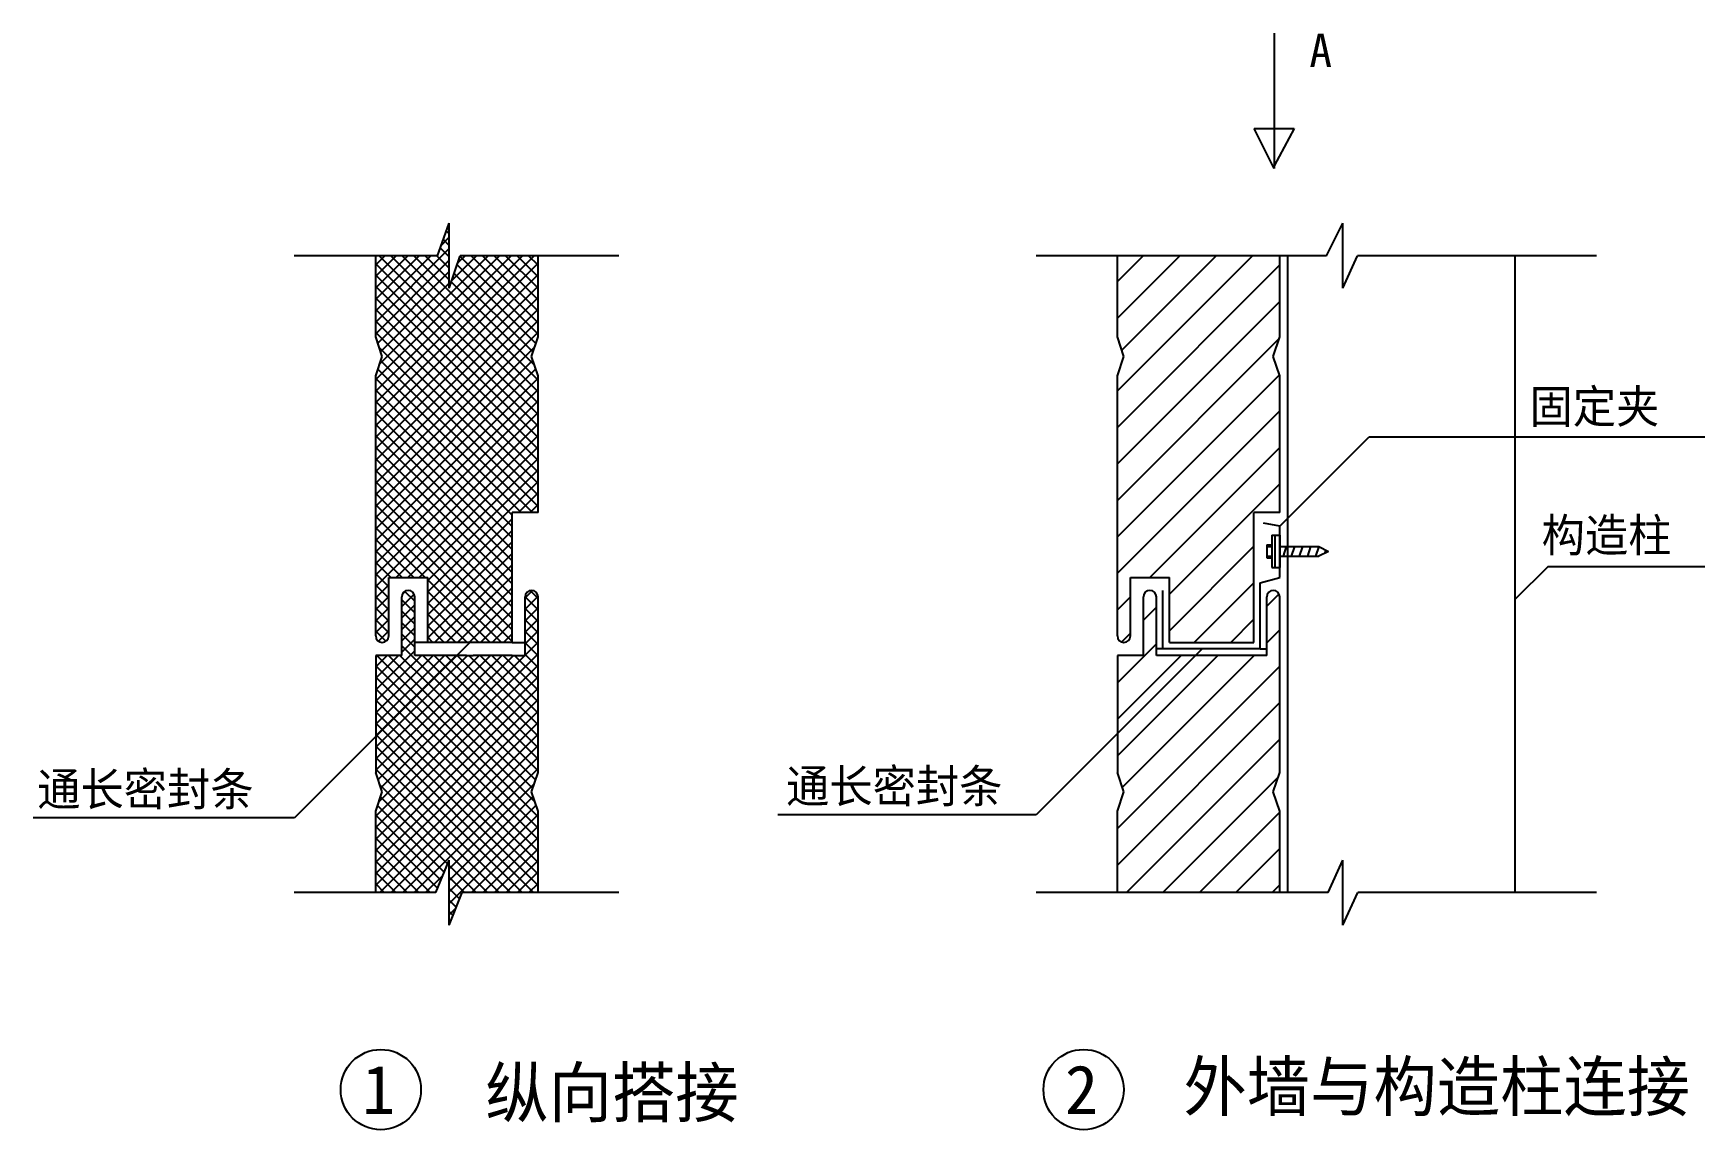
# Model space of a CAD drawing. Header units: metres. Extents: x 2813 to 20978, y 7182 to 30956.
# Drawn here: x 3892 to 14124, y 24206 to 30956 of the extents above; entities that cross this region are included whole.
import ezdxf

# ---------------------------------------------------------------- set-up
doc = ezdxf.new("R2010")
doc.units = ezdxf.units.M
for name, color, linetype in [('1', 2, 'Continuous'), ('2', 3, 'Continuous'), ('4', 5, 'Continuous'), ('5', 6, 'Continuous')]:
    doc.layers.add(name, color=color, linetype=linetype)
pattern_1 = [(45, (0, 0), (-112.2532, 112.2532), [])]

msp = doc.modelspace()

# ---------------------------------------------------------------- hatches: boundary and pattern name
at = {"layer": '5'}
h = msp.add_hatch(dxfattribs=at)
h.set_pattern_fill('_U', scale=50)
h.set_pattern_definition(pattern_1)
h.paths.add_polyline_path([(11568.53, 28845.9), (11528.53, 28965.9), (11568.53, 29085.9), (11568.53, 29585.9), (10568.53, 29585.9), (10568.53, 29085.9), (10608.53, 28965.9), (10568.53, 28845.9), (10568.53, 27245.9), (10568.53, 27245.9, 1), (10648.53, 27245.9), (10648.53, 27605.9), (10888.53, 27605.9), (10888.53, 27205.9), (11408.53, 27205.9), (11408.53, 28005.9), (11568.53, 28005.9)])
h = msp.add_hatch(dxfattribs=at)
h.set_pattern_fill('_U', scale=50)
h.set_pattern_definition(pattern_1)
h.paths.add_polyline_path([(11568.53, 26405.9), (11568.53, 27485.9, 1), (11488.53, 27485.9), (11488.53, 27125.9), (11049.51, 27125.9), (10568.53, 26644.92), (10568.53, 26405.9), (10608.53, 26285.9), (10568.53, 26165.9), (10568.53, 25665.9), (11568.53, 25665.9), (11568.53, 26165.9), (11528.53, 26285.9)])
h.paths.add_polyline_path([(11049.51, 27125.9), (10808.53, 27125.9), (10808.53, 27485.9, 1), (10728.53, 27485.9), (10728.53, 27125.9), (10568.53, 27125.9), (10568.53, 26644.92)])

# ---------------------------------------------------------------- linework, layer by layer
for p, q in [((11533.98, 30955.6), (11533.98, 30123.27)), ((11533.98, 30123.27), (11410.58, 30369.89)), ((11410.58, 30369.89), (11657.38, 30369.89)), ((11657.38, 30369.89), (11533.98, 30138.69))]:
    msp.add_line(p, q)
at = {"layer": '1'}
for p, q in [((6000.71, 29085.9), (6000.71, 29585.9)), ((7000.71, 29085.9), (7000.71, 29585.9)), ((10568.53, 29085.9), (10568.53, 29585.9)), ((11568.53, 29085.9), (11568.53, 29585.9)), ((6040.71, 28965.9), (6000.71, 29085.9)), ((6960.71, 28965.9), (7000.71, 29085.9)), ((10608.53, 28965.9), (10568.53, 29085.9)), ((11528.53, 28965.9), (11568.53, 29085.9)), ((6000.71, 28845.9), (6040.71, 28965.9)), ((7000.71, 28845.9), (6960.71, 28965.9)), ((10568.53, 28845.9), (10608.53, 28965.9)), ((11568.53, 28845.9), (11528.53, 28965.9)), ((6000.71, 27245.9), (6000.71, 28845.9)), ((7000.71, 28005.9), (7000.71, 28845.9)), ((10568.53, 27245.9), (10568.53, 28845.9)), ((11568.53, 28005.9), (11568.53, 28845.9)), ((7000.71, 28005.9), (6840.71, 28005.9)), ((6840.71, 27205.9), (6840.71, 28005.9)), ((11568.53, 28005.9), (11408.53, 28005.9)), ((11408.53, 27205.9), (11408.53, 28005.9)), ((11568.53, 27921.15), (11468.53, 27939.9)), ((11568.53, 27605.9), (11568.53, 27921.15)), ((6080.71, 27605.9), (6320.71, 27605.9)), ((6080.71, 27245.9), (6080.71, 27605.9)), ((6320.71, 27205.9), (6320.71, 27605.9)), ((10648.53, 27245.9), (10648.53, 27605.9)), ((10648.53, 27605.9), (10888.53, 27605.9)), ((10848.53, 27165.9), (10848.53, 27525.9)), ((10888.53, 27205.9), (10888.53, 27605.9)), ((11448.53, 27573.17), (11568.53, 27605.9)), ((11448.53, 27165.9), (11448.53, 27573.17)), ((6160.71, 27125.9), (6160.71, 27485.9)), ((6240.71, 27125.9), (6240.71, 27485.9)), ((6920.71, 27125.9), (6920.71, 27485.9)), ((7000.71, 26445.9), (7000.71, 27485.9)), ((7000.71, 26405.9), (7000.71, 27485.9)), ((10728.53, 27125.9), (10728.53, 27485.9)), ((10808.53, 27125.9), (10808.53, 27485.9)), ((11488.53, 27125.9), (11488.53, 27485.9)), ((11568.53, 26445.9), (11568.53, 27485.9)), ((6000.71, 27125.9), (6000.71, 26405.9)), ((6160.71, 27125.9), (6000.71, 27125.9)), ((6560.71, 27125.9), (6240.71, 27125.9)), ((6840.71, 27205.9), (6320.71, 27205.9)), ((6840.71, 27205.9), (6600.71, 27205.9)), ((6840.71, 27125.9), (6600.71, 27125.9)), ((6840.71, 27125.9), (6920.71, 27125.9)), ((10568.53, 27125.9), (10568.53, 26405.9)), ((10728.53, 27125.9), (10568.53, 27125.9)), ((11488.53, 27125.9), (10808.53, 27125.9)), ((11448.53, 27165.9), (10848.53, 27165.9)), ((10888.53, 27205.9), (11408.53, 27205.9)), ((11408.53, 27165.9), (11168.53, 27165.9)), ((6040.71, 26285.9), (6000.71, 26405.9)), ((6960.71, 26285.9), (7000.71, 26405.9)), ((10608.53, 26285.9), (10568.53, 26405.9)), ((11528.53, 26285.9), (11568.53, 26405.9)), ((6000.71, 26165.9), (6040.71, 26285.9)), ((7000.71, 26165.9), (6960.71, 26285.9)), ((10568.53, 26165.9), (10608.53, 26285.9)), ((11568.53, 26165.9), (11528.53, 26285.9)), ((6000.71, 25665.9), (6000.71, 26165.9)), ((7000.71, 25665.9), (7000.71, 26165.9)), ((10568.53, 25665.9), (10568.53, 26165.9)), ((11568.53, 25665.9), (11568.53, 26165.9))]:
    msp.add_line(p, q, dxfattribs=at)
for centre in [(6032.26, 24452.77), (10360.16, 24452.77)]:
    msp.add_circle(centre, 247.01, dxfattribs=at)
for centre, start, end in [((6200.71, 27485.9), 0, 180), ((6960.71, 27485.9), 0, 180), ((10768.53, 27485.9), 0, 180), ((11528.53, 27485.9), 0, 180), ((6040.71, 27245.9), 180, 0), ((10608.53, 27245.9), 180, 0)]:
    msp.add_arc(centre, 40, start, end, dxfattribs=at)
at = {"layer": '2'}
for p, q in [((6380.59, 29585.9), (6453.55, 29785.9)), ((6453.55, 29385.9), (6453.55, 29785.9)), ((11856.08, 29585.9), (11956.31, 29785.9)), ((11956.31, 29385.9), (11956.31, 29785.9)), ((6380.59, 29585.9), (5497.87, 29585.9)), ((6380.59, 29585.9), (5497.87, 29585.9)), ((6453.55, 29385.9), (6521.07, 29585.9)), ((7497.87, 29585.9), (6521.07, 29585.9)), ((11856.08, 29585.9), (10068.53, 29585.9)), ((11618.53, 25665.9), (11618.53, 29585.9)), ((11956.31, 29385.9), (12046.88, 29585.9)), ((13518.53, 29585.9), (12046.88, 29585.9)), ((13018.53, 25665.9), (13018.53, 29585.9)), ((11568.53, 27921.15), (12118.53, 28471.15)), ((12118.53, 28471.15), (14218.53, 28471.15)), ((13218.53, 27671.15), (13018.53, 27471.15)), ((14218.53, 27671.15), (13218.53, 27671.15)), ((11568.53, 26405.9), (11568.53, 27485.9)), ((6580.71, 27205.9), (5500.71, 26125.9)), ((6320.71, 27205.9), (6240.71, 27205.9)), ((6560.71, 27125.9), (6600.71, 27125.9)), ((6840.71, 27205.9), (6920.71, 27205.9)), ((11089.51, 27165.9), (10068.53, 26144.92)), ((10848.53, 27165.9), (10808.53, 27165.9)), ((11448.53, 27165.9), (11488.53, 27165.9)), ((5500.71, 26125.9), (3891.5, 26125.9)), ((10068.53, 26144.92), (8478.14, 26144.92)), ((6371.1, 25665.9), (6453.55, 25865.9)), ((6453.55, 25465.9), (6453.55, 25865.9)), ((11866.16, 25665.9), (11956.31, 25865.9)), ((11956.31, 25465.9), (11956.31, 25865.9)), ((6371.1, 25665.9), (5497.87, 25665.9)), ((6371.1, 25665.9), (5497.87, 25665.9)), ((6453.55, 25465.9), (6532.72, 25665.9)), ((7497.87, 25665.9), (6532.72, 25665.9)), ((11866.16, 25665.9), (10068.53, 25665.9)), ((11956.31, 25465.9), (12049.85, 25665.9)), ((13518.53, 25665.9), (12049.85, 25665.9))]:
    msp.add_line(p, q, dxfattribs=at)
at = {"layer": '5'}
for p, q in [((6405.06, 29651.8), (6453.55, 29700.29)), ((6453.55, 29649.93), (6417.25, 29686.23)), ((6453.55, 29720.64), (6436.27, 29737.92)), ((6445.34, 29762.8), (6453.55, 29771)), ((6000.71, 29176.75), (6453.55, 29629.58)), ((6000.71, 29530.3), (6056.31, 29585.9)), ((6000.71, 29459.59), (6127.02, 29585.9)), ((6000.71, 29388.88), (6197.73, 29585.9)), ((6000.71, 29318.17), (6268.44, 29585.9)), ((6000.71, 29247.46), (6339.15, 29585.9)), ((6000.71, 28823.19), (6763.41, 29585.9)), ((6000.71, 28752.48), (6834.13, 29585.9)), ((6000.71, 28681.77), (6904.84, 29585.9)), ((6000.71, 28611.06), (6975.55, 29585.9)), ((7000.71, 28607.79), (6022.61, 29585.9)), ((6024.71, 28917.91), (6692.7, 29585.9)), ((7000.71, 28678.5), (6093.32, 29585.9)), ((7000.71, 28749.22), (6164.03, 29585.9)), ((7000.71, 28819.93), (6234.74, 29585.9)), ((6453.55, 29437.8), (6305.45, 29585.9)), ((6453.55, 29508.51), (6376.16, 29585.9)), ((6453.55, 29579.22), (6398.3, 29634.47)), ((6472.07, 29435.97), (6621.99, 29585.9)), ((6506.74, 29541.36), (6551.28, 29585.9)), ((7000.71, 29102.77), (6521.64, 29581.84)), ((7000.71, 29173.48), (6588.29, 29585.9)), ((7000.71, 29244.19), (6659, 29585.9)), ((7000.71, 29314.9), (6729.71, 29585.9)), ((7000.71, 29385.61), (6800.42, 29585.9)), ((7000.71, 29456.32), (6871.13, 29585.9)), ((7000.71, 29527.03), (6941.85, 29585.9)), ((6000.71, 29106.04), (6453.55, 29558.87)), ((6000.71, 28540.35), (7000.71, 29540.35)), ((7000.71, 28537.08), (6000.71, 29537.08)), ((6013.35, 29047.97), (6453.55, 29488.16)), ((6969.57, 28992.48), (6486.85, 29475.2)), ((6987.25, 29045.52), (6502.89, 29529.87)), ((6000.71, 28469.64), (7000.71, 29469.64)), ((7000.71, 28466.37), (6000.71, 29466.37)), ((6000.71, 28398.93), (7000.71, 29398.93)), ((7000.71, 28395.66), (6000.71, 29395.66)), ((6031.03, 28994.93), (6453.55, 29417.45)), ((6978.34, 28913.01), (6467.29, 29424.06)), ((6000.71, 28328.22), (7000.71, 29328.22)), ((7000.71, 28324.95), (6000.71, 29324.95)), ((6000.71, 28257.51), (7000.71, 29257.51)), ((7000.71, 28254.24), (6000.71, 29254.24)), ((6000.71, 28186.8), (7000.71, 29186.8)), ((7000.71, 28183.53), (6000.71, 29183.53)), ((6000.71, 28116.09), (7000.71, 29116.09)), ((7000.71, 28112.82), (6000.71, 29112.82)), ((6000.71, 28045.37), (6980.45, 29025.11)), ((7000.71, 28042.11), (6022.6, 29020.21)), ((6000.71, 27974.66), (6968.52, 28942.47)), ((6000.71, 27903.95), (6986.2, 28889.44)), ((6895.5, 28005.9), (6014.41, 28886.99)), ((6966.21, 28005.9), (6032.09, 28940.02)), ((6000.71, 27833.24), (7000.71, 28833.24)), ((6840.71, 27989.98), (6000.71, 28829.98)), ((6000.71, 27762.53), (7000.71, 28762.53)), ((6840.71, 27919.27), (6000.71, 28759.27)), ((6000.71, 27691.82), (7000.71, 28691.82)), ((6840.71, 27848.55), (6000.71, 28688.55)), ((6000.71, 27621.11), (7000.71, 28621.11)), ((6840.71, 27777.84), (6000.71, 28617.84)), ((6000.71, 27550.4), (7000.71, 28550.4)), ((6840.71, 27707.13), (6000.71, 28547.13)), ((6840.71, 27636.42), (6000.71, 28476.42)), ((6126.92, 27605.9), (7000.71, 28479.69)), ((6840.71, 27565.71), (6000.71, 28405.71)), ((6197.63, 27605.9), (7000.71, 28408.98)), ((6840.71, 27495), (6000.71, 28335)), ((6840.71, 27424.29), (6000.71, 28264.29)), ((6268.34, 27605.9), (7000.71, 28338.27)), ((6320.71, 27587.56), (7000.71, 28267.56)), ((6840.71, 27353.58), (6000.71, 28193.58)), ((6320.71, 27516.85), (7000.71, 28196.85)), ((6840.71, 27282.87), (6000.71, 28122.87)), ((6840.71, 27212.16), (6000.71, 28052.16)), ((6880.47, 28005.9), (7000.71, 28126.14)), ((6951.18, 28005.9), (7000.71, 28055.43)), ((6776.26, 27205.9), (6000.71, 27981.45)), ((6320.71, 27446.14), (6840.71, 27966.14)), ((6305.55, 27605.9), (6000.71, 27910.74)), ((6234.84, 27605.9), (6000.71, 27840.03)), ((6320.71, 27375.43), (6840.71, 27895.43)), ((11518.53, 27865.9), (11568.53, 27865.9)), ((11518.53, 27865.9), (11518.53, 27665.9)), ((11538.53, 27865.9), (11538.53, 27665.9)), ((11568.53, 27865.9), (11568.53, 27665.9)), ((6164.13, 27605.9), (6000.71, 27769.32)), ((6320.71, 27304.71), (6840.71, 27824.71)), ((6320.71, 27234), (6840.71, 27754)), ((11488.53, 27805.9), (11518.53, 27805.9)), ((11488.53, 27805.9), (11488.53, 27725.9)), ((11488.53, 27795.9), (11518.53, 27795.9)), ((11488.53, 27735.9), (11518.53, 27735.9)), ((11568.53, 27795.9), (11808.53, 27795.9)), ((11568.53, 27735.9), (11808.53, 27735.9)), ((11608.53, 27795.9), (11588.53, 27735.9)), ((11658.53, 27795.9), (11638.53, 27735.9)), ((11708.53, 27795.9), (11688.53, 27735.9)), ((11758.53, 27795.9), (11738.53, 27735.9)), ((11808.53, 27795.9), (11788.53, 27735.9)), ((11808.53, 27795.9), (11868.53, 27765.9)), ((11868.53, 27765.9), (11808.53, 27735.9)), ((11851.39, 27774.47), (11844.53, 27753.9)), ((6093.42, 27605.9), (6000.71, 27698.61)), ((6363.31, 27205.9), (6840.71, 27683.29)), ((11488.53, 27725.9), (11518.53, 27725.9)), ((11518.53, 27665.9), (11568.53, 27665.9)), ((6080.71, 27547.89), (6000.71, 27627.89)), ((6000.71, 27479.69), (6080.71, 27559.69)), ((6080.71, 27477.18), (6000.71, 27557.18)), ((6705.55, 27205.9), (6320.71, 27590.74)), ((6434.02, 27205.9), (6840.71, 27612.58)), ((6504.73, 27205.9), (6840.71, 27541.87)), ((6000.71, 27408.98), (6080.71, 27488.98)), ((6080.71, 27406.47), (6000.71, 27486.47)), ((6160.71, 27427.56), (6236.64, 27503.48)), ((6240.71, 27387.89), (6160.71, 27467.89)), ((6160.71, 27356.85), (6240.71, 27436.85)), ((6163.83, 27501.39), (6185.22, 27522.77)), ((6240.71, 27458.61), (6179.5, 27519.81)), ((6634.84, 27205.9), (6320.71, 27520.03)), ((6564.13, 27205.9), (6320.71, 27449.32)), ((6575.45, 27205.9), (6840.71, 27471.16)), ((6920.71, 27480.45), (6965.83, 27525.57)), ((6920.71, 27409.74), (7000.54, 27489.57)), ((7000.71, 27405.71), (6920.71, 27485.71)), ((7000.71, 27476.42), (6952.16, 27524.97)), ((6000.71, 27338.27), (6080.71, 27418.27)), ((6080.71, 27335.76), (6000.71, 27415.76)), ((6000.71, 27267.56), (6080.71, 27347.56)), ((6080.71, 27265.05), (6000.71, 27345.05)), ((6240.71, 27317.18), (6160.71, 27397.18)), ((6160.71, 27286.14), (6240.71, 27366.14)), ((6240.71, 27246.47), (6160.71, 27326.47)), ((6493.42, 27205.9), (6320.71, 27378.61)), ((6646.16, 27205.9), (6840.71, 27400.45)), ((6716.87, 27205.9), (6840.71, 27329.74)), ((6920.71, 27339.03), (7000.71, 27419.03)), ((7000.71, 27335), (6920.71, 27415)), ((6920.71, 27268.32), (7000.71, 27348.32)), ((7000.71, 27264.29), (6920.71, 27344.29)), ((6062.62, 27212.43), (6000.71, 27274.34)), ((6017.32, 27213.45), (6080.71, 27276.85)), ((6160.71, 27215.43), (6240.71, 27295.43)), ((6240.71, 27175.76), (6160.71, 27255.76)), ((6160.71, 27144.71), (6240.71, 27224.71)), ((6422.71, 27205.9), (6320.71, 27307.89)), ((6352, 27205.9), (6320.71, 27237.18)), ((6787.58, 27205.9), (6840.71, 27259.03)), ((6920.71, 27197.61), (7000.71, 27277.61)), ((7000.71, 27193.58), (6920.71, 27273.58)), ((6000.71, 26914), (6240.71, 27154)), ((6000.71, 26136.19), (7000.71, 27136.19)), ((6000.71, 27055.43), (6071.18, 27125.9)), ((6000.71, 26984.71), (6141.89, 27125.9)), ((6000.71, 26843.29), (6283.31, 27125.9)), ((6000.71, 26772.58), (6354.02, 27125.9)), ((6000.71, 26701.87), (6424.73, 27125.9)), ((6000.71, 26631.16), (6495.45, 27125.9)), ((6000.71, 26560.45), (6566.16, 27125.9)), ((6000.71, 26489.74), (6636.87, 27125.9)), ((6000.71, 26419.03), (6707.58, 27125.9)), ((6254.22, 26879.41), (6007.73, 27125.9)), ((6015.1, 26362.71), (6778.29, 27125.9)), ((6021.21, 26227.4), (6919.71, 27125.9)), ((6032.78, 26309.68), (6849, 27125.9)), ((6289.58, 26914.76), (6078.44, 27125.9)), ((6324.93, 26950.12), (6149.15, 27125.9)), ((6360.29, 26985.47), (6160.71, 27185.05)), ((6395.64, 27020.83), (6290.58, 27125.9)), ((6431, 27056.19), (6361.29, 27125.9)), ((6466.35, 27091.54), (6432, 27125.9)), ((7000.71, 26627.89), (6502.71, 27125.9)), ((7000.71, 26698.61), (6573.42, 27125.9)), ((7000.71, 26769.32), (6644.13, 27125.9)), ((7000.71, 26840.03), (6714.84, 27125.9)), ((7000.71, 26910.74), (6785.55, 27125.9)), ((7000.71, 26981.45), (6856.26, 27125.9)), ((6920.71, 27126.9), (7000.71, 27206.9)), ((7000.71, 27122.87), (6920.71, 27202.87)), ((7000.71, 27052.16), (6920.71, 27132.16)), ((6000.71, 26065.48), (7000.71, 27065.48)), ((6218.87, 26844.05), (6000.71, 27062.21)), ((7000.71, 26415.76), (6395.64, 27020.83)), ((7000.71, 26486.47), (6431, 27056.19)), ((7000.71, 26557.18), (6466.35, 27091.54)), ((6000.71, 25994.77), (7000.71, 26994.77)), ((6183.51, 26808.7), (6000.71, 26991.5)), ((6000.71, 25924.05), (7000.71, 26924.05)), ((6148.16, 26773.34), (6000.71, 26920.79)), ((6981.84, 26222.5), (6289.58, 26914.76)), ((6967.82, 26307.23), (6324.93, 26950.12)), ((6985.5, 26360.26), (6360.29, 26985.47)), ((6000.71, 25853.34), (7000.71, 26853.34)), ((6112.8, 26737.99), (6000.71, 26850.08)), ((7000.71, 26062.21), (6218.87, 26844.05)), ((7000.71, 26132.92), (6254.22, 26879.41)), ((6000.71, 25782.63), (7000.71, 26782.63)), ((6077.44, 26702.63), (6000.71, 26779.37)), ((6000.71, 25711.92), (7000.71, 26711.92)), ((6042.09, 26667.28), (6000.71, 26708.66)), ((7000.71, 25850.08), (6112.8, 26737.99)), ((7000.71, 25920.79), (6148.16, 26773.34)), ((7000.71, 25991.5), (6183.51, 26808.7)), ((6006.73, 26631.92), (6000.71, 26637.95)), ((6972.76, 25665.9), (6006.73, 26631.92)), ((6025.4, 25665.9), (7000.71, 26641.21)), ((7000.71, 25708.66), (6042.09, 26667.28)), ((7000.71, 25779.37), (6077.44, 26702.63)), ((6902.05, 25665.9), (6000.71, 26567.23)), ((6096.11, 25665.9), (7000.71, 26570.5)), ((6831.34, 25665.9), (6000.71, 26496.52)), ((6760.63, 25665.9), (6000.71, 26425.81)), ((6166.82, 25665.9), (7000.71, 26499.79)), ((6237.53, 25665.9), (7000.71, 26429.08)), ((6689.92, 25665.9), (6026.11, 26329.71)), ((6453.55, 25811.21), (6976.95, 26334.61)), ((6420.28, 25794.11), (6012.66, 26201.74)), ((6442.34, 25842.76), (6030.33, 26254.77)), ((6453.55, 25740.5), (6970.27, 26257.22)), ((6453.55, 25669.78), (6987.95, 26204.19)), ((6400.82, 25742.86), (6000.71, 26142.97)), ((6520.37, 25665.9), (7000.71, 26146.24)), ((6380.26, 25692.71), (6000.71, 26072.26)), ((6336.36, 25665.9), (6000.71, 26001.55)), ((6591.08, 25665.9), (7000.71, 26075.53)), ((6661.79, 25665.9), (7000.71, 26004.82)), ((6265.65, 25665.9), (6000.71, 25930.84)), ((6732.5, 25665.9), (7000.71, 25934.11)), ((6194.94, 25665.9), (6000.71, 25860.13)), ((6124.23, 25665.9), (6000.71, 25789.42)), ((6619.2, 25665.9), (6453.55, 25831.55)), ((6803.21, 25665.9), (7000.71, 25863.39)), ((6873.92, 25665.9), (7000.71, 25792.68)), ((6053.52, 25665.9), (6000.71, 25718.71)), ((6308.24, 25665.9), (6413.35, 25771.01)), ((6548.49, 25665.9), (6453.55, 25760.84)), ((6515.98, 25627.7), (6453.55, 25690.13)), ((6944.63, 25665.9), (7000.71, 25721.97)), ((6453.55, 25599.07), (6524.52, 25670.04)), ((6496.89, 25576.08), (6453.55, 25619.42)), ((6453.55, 25528.36), (6494.87, 25569.68)), ((6476.34, 25525.92), (6453.55, 25548.71)), ((6455.97, 25475.58), (6453.55, 25478))]:
    msp.add_line(p, q, dxfattribs=at)

# ---------------------------------------------------------------- texts
at = {"layer": '4'}
for s, height, p in [('A', 205, (11750.53, 30747.76)), ('固定夹', 205, (13106.44, 28555.54)), ('构造柱', 205, (13181.14, 27763.46)), ('通长密封条', 205, (3916.08, 26199.49)), ('通长密封条', 205, (8527.78, 26218.52)), ('外墙与构造柱连接', 300, (10975.12, 24322.24)), ('1', 300, (5917.13, 24302.77)), ('纵向搭接', 300, (6675.62, 24284.87)), ('2', 300, (10245.02, 24302.77))]:
    msp.add_text(s, height=height, dxfattribs=at).set_placement(p)

doc.saveas('drawing.dxf')
